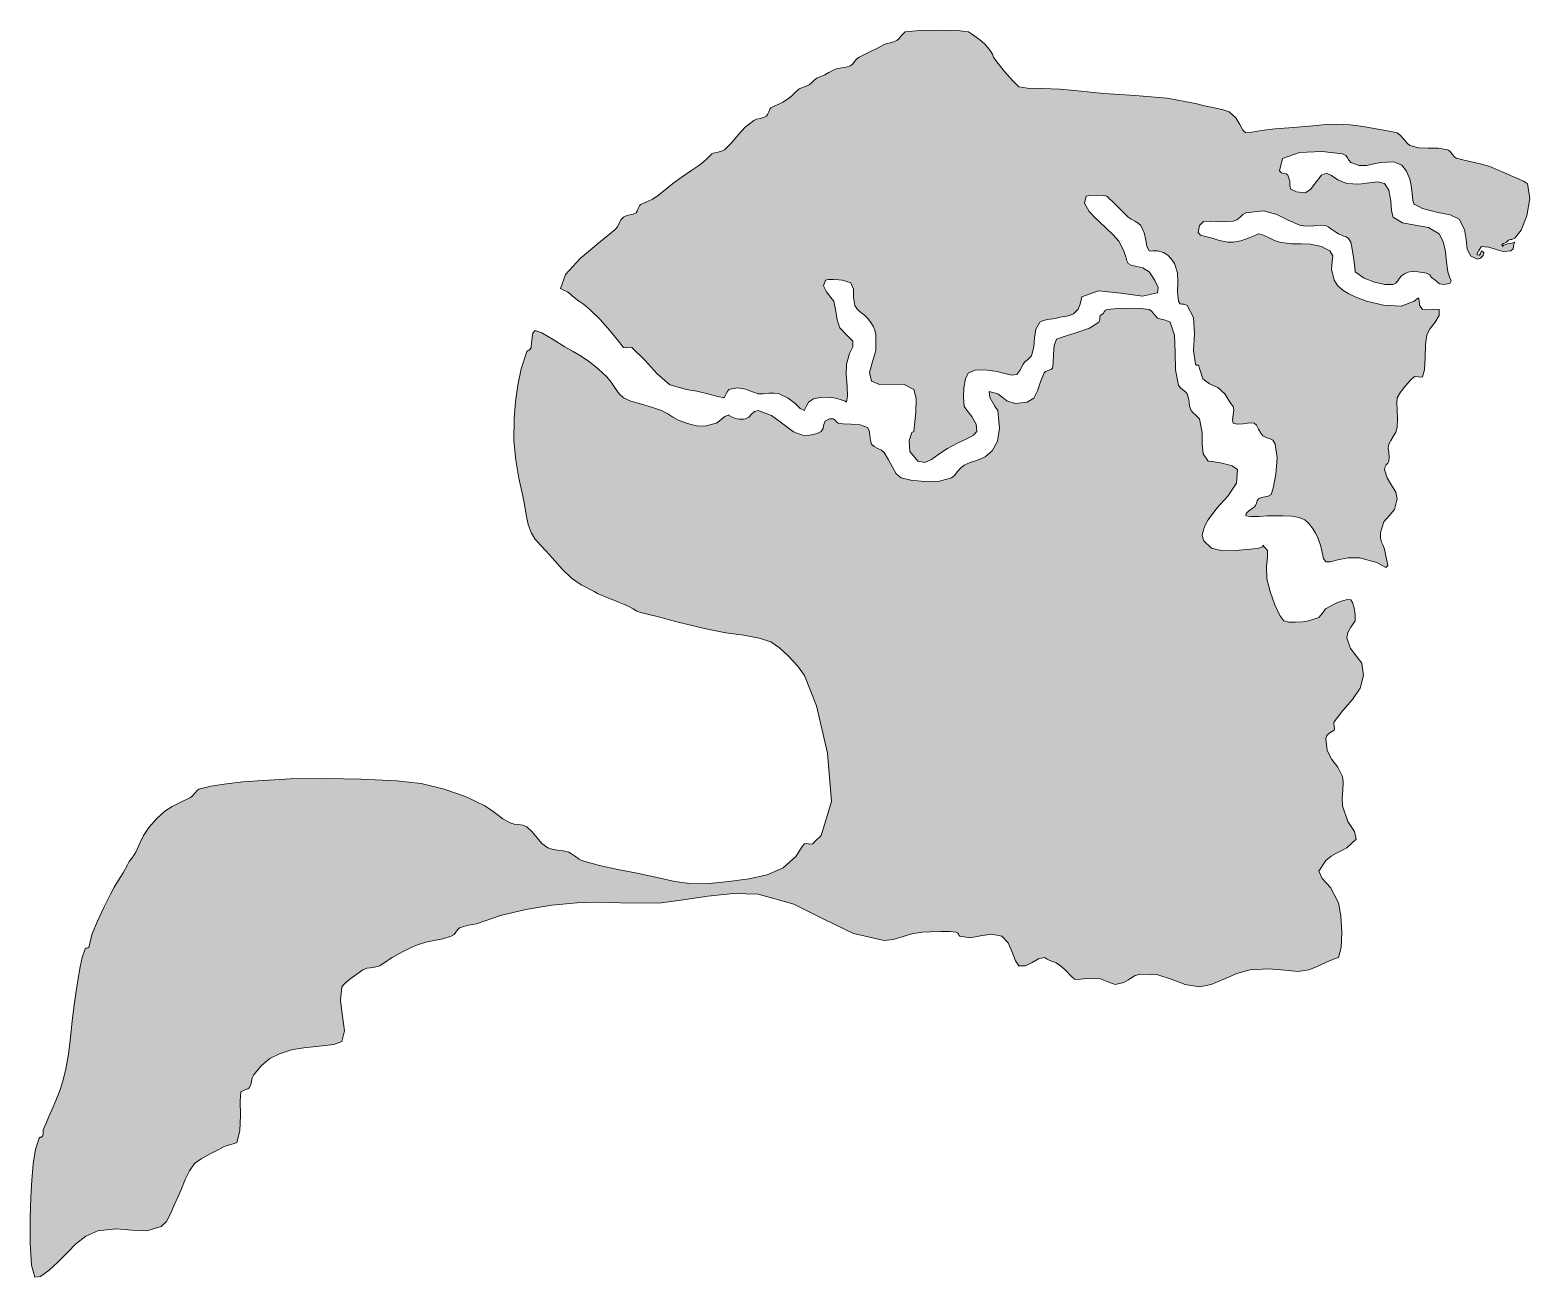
# Model space of a CAD drawing. Header units: inches. Extents: x -600 to 863, y -502 to 873.
# Drawn here: x 696.92 to 734.69, y 101.86 to 133.25 of the extents above; entities that cross this region are included whole.
import ezdxf

# ---------------------------------------------------------------- set-up
doc = ezdxf.new("R2010")
doc.units = ezdxf.units.IN
doc.header["$MEASUREMENT"] = 0
doc.layers.add('Layer 1', color=7, linetype='Continuous')

msp = doc.modelspace()

# ---------------------------------------------------------------- hatches: boundary and pattern name
at = {"layer": 'Layer 1', "true_color": 0xffffff}
for points in [[(734.101, 127.909), (734.069, 127.896), (734.02, 127.882), (733.984, 127.854), (733.994, 127.803), (734.023, 127.839), (734.127, 127.867), (734.242, 127.891), (734.312, 127.909), (734.282, 127.864), (734.277, 127.805), (734.263, 127.744), (734.206, 127.697), (734.018, 127.676), (733.837, 127.725), (733.655, 127.787), (733.465, 127.803), (733.444, 127.771), (733.401, 127.703), (733.363, 127.631), (733.359, 127.591), (733.416, 127.585), (733.447, 127.624), (733.461, 127.674), (733.465, 127.697), (733.526, 127.651), (733.51, 127.577), (733.444, 127.51), (733.359, 127.485), (733.189, 127.568), (733.112, 127.745), (733.079, 127.978), (733.042, 128.227), (732.909, 128.489), (732.684, 128.604), (732.373, 128.662), (731.982, 128.756), (731.967, 128.769), (731.889, 128.811), (731.804, 128.851), (731.771, 128.861), (731.741, 128.963), (731.72, 129.143), (731.697, 129.341), (731.665, 129.497), (731.583, 129.701), (731.465, 129.853), (731.262, 129.931), (730.924, 129.921), (730.76, 129.882), (730.582, 129.84), (730.391, 129.839), (730.183, 129.921), (730.13, 129.975), (730.096, 130.036), (730.053, 130.094), (729.971, 130.133), (729.457, 130.198), (728.887, 130.172), (728.462, 130.02), (728.383, 129.709), (728.429, 129.656), (728.492, 129.641), (728.553, 129.633), (728.595, 129.603), (728.642, 129.444), (728.642, 129.332), (728.671, 129.25), (728.807, 129.18), (729.025, 129.155), (729.16, 129.241), (729.277, 129.401), (729.441, 129.603), (729.564, 129.651), (729.693, 129.587), (729.855, 129.478), (730.077, 129.391), (730.378, 129.372), (730.642, 129.404), (730.86, 129.43), (731.029, 129.391), (731.138, 129.218), (731.184, 128.955), (731.206, 128.698), (731.241, 128.544), (731.479, 128.395), (731.801, 128.341), (732.133, 128.283), (732.406, 128.121), (732.508, 127.927), (732.559, 127.678), (732.586, 127.412), (732.618, 127.168), (732.664, 127.039), (732.704, 126.938), (732.675, 126.873), (732.512, 126.85), (732.416, 126.86), (732.374, 126.887), (732.348, 126.922), (732.301, 126.956), (732.207, 127.023), (732.165, 127.086), (732.085, 127.136), (731.877, 127.168), (731.725, 127.17), (731.617, 127.153), (731.533, 127.117), (731.453, 127.062), (731.402, 127.006), (731.36, 126.94), (731.312, 126.883), (731.241, 126.85), (731.035, 126.85), (730.777, 126.902), (730.513, 127.009), (730.289, 127.168), (730.282, 127.273), (730.246, 127.525), (730.205, 127.785), (730.183, 127.909), (730.117, 128.005), (730.058, 128.046), (729.981, 128.072), (729.865, 128.121), (729.799, 128.163), (729.701, 128.233), (729.605, 128.3), (729.548, 128.332), (729.404, 128.339), (729.246, 128.322), (729.079, 128.311), (728.912, 128.332), (728.604, 128.463), (728.312, 128.611), (727.977, 128.7), (727.536, 128.65), (727.463, 128.607), (727.391, 128.542), (727.312, 128.477), (727.218, 128.438), (726.896, 128.421), (726.646, 128.441), (726.47, 128.434), (726.371, 128.332), (726.337, 128.156), (726.393, 128.085), (726.517, 128.058), (726.688, 128.015), (726.812, 127.972), (726.946, 127.936), (727.084, 127.913), (727.218, 127.909), (727.41, 127.946), (727.622, 128.019), (727.791, 128.089), (727.854, 128.121), (727.979, 128.089), (728.12, 128.024), (728.26, 127.955), (728.383, 127.909), (728.688, 127.868), (728.932, 127.869), (729.165, 127.863), (729.441, 127.803), (729.461, 127.791), (729.536, 127.753), (729.617, 127.714), (729.653, 127.697), (729.723, 127.572), (729.705, 127.426), (729.688, 127.229), (729.76, 126.956), (729.853, 126.812), (729.978, 126.7), (730.126, 126.61), (730.289, 126.532), (730.573, 126.431), (731.002, 126.329), (731.445, 126.303), (731.771, 126.427), (731.885, 126.515), (731.902, 126.453), (731.906, 126.325), (731.982, 126.215), (732.067, 126.209), (732.206, 126.221), (732.339, 126.229), (732.406, 126.215), (732.402, 126.062), (732.306, 125.901), (732.18, 125.739), (732.089, 125.579), (732.058, 125.339), (732.049, 125.01), (732.033, 124.7), (731.982, 124.521), (731.94, 124.51), (731.878, 124.52), (731.815, 124.529), (731.771, 124.521), (731.685, 124.436), (731.558, 124.298), (731.432, 124.139), (731.348, 123.991), (731.335, 123.864), (731.346, 123.682), (731.358, 123.468), (731.348, 123.25), (731.309, 123.128), (731.247, 123.021), (731.183, 122.922), (731.136, 122.826), (731.123, 122.725), (731.133, 122.616), (731.144, 122.507), (731.136, 122.403), (731.109, 122.35), (731.072, 122.305), (731.04, 122.256), (731.029, 122.191), (731.092, 121.979), (731.203, 121.794), (731.308, 121.621), (731.348, 121.45), (731.276, 121.181), (731.146, 121.025), (731.012, 120.87), (730.924, 120.604), (730.924, 120.461), (730.954, 120.362), (730.996, 120.278), (731.029, 120.18), (731.109, 119.777), (731.057, 119.726), (730.831, 119.849), (730.395, 119.968), (730.112, 119.963), (729.855, 119.915), (729.656, 119.867), (729.548, 119.861), (729.487, 119.949), (729.456, 120.098), (729.417, 120.287), (729.336, 120.497), (729.286, 120.589), (729.211, 120.712), (729.119, 120.833), (729.018, 120.921), (728.874, 120.981), (728.697, 121.013), (728.469, 121.024), (728.171, 121.026), (728.08, 121.019), (727.872, 121.006), (727.655, 121.003), (727.536, 121.026), (727.542, 121.086), (727.612, 121.15), (727.697, 121.206), (727.748, 121.238), (727.777, 121.285), (727.8, 121.345), (727.823, 121.403), (727.854, 121.45), (727.923, 121.486), (728.012, 121.503), (728.101, 121.52), (728.171, 121.556), (728.221, 121.718), (728.288, 122.069), (728.323, 122.482), (728.277, 122.826), (728.215, 122.929), (728.145, 122.964), (728.061, 122.983), (727.959, 123.038), (727.909, 123.105), (727.854, 123.207), (727.8, 123.303), (727.748, 123.355), (727.63, 123.361), (727.472, 123.342), (727.319, 123.328), (727.218, 123.355), (727.198, 123.441), (727.218, 123.567), (727.237, 123.693), (727.218, 123.779), (727.155, 123.854), (727.105, 123.93), (727.06, 124.011), (727.006, 124.097), (726.826, 124.254), (726.623, 124.348), (726.452, 124.475), (726.371, 124.732), (726.355, 124.795), (726.324, 124.812), (726.291, 124.814), (726.266, 124.838), (726.221, 125.186), (726.24, 125.607), (726.22, 126.015), (726.054, 126.32), (725.983, 126.352), (725.927, 126.349), (725.88, 126.357), (725.842, 126.427), (725.811, 126.662), (725.821, 126.902), (725.816, 127.143), (725.736, 127.379), (725.659, 127.493), (725.57, 127.581), (725.459, 127.648), (725.312, 127.697), (725.266, 127.698), (725.202, 127.69), (725.141, 127.687), (725.101, 127.697), (725.042, 127.806), (725.015, 127.961), (724.977, 128.143), (724.889, 128.332), (724.823, 128.394), (724.736, 128.443), (724.646, 128.489), (724.571, 128.544), (724.475, 128.642), (724.373, 128.745), (724.265, 128.854), (724.147, 128.968), (724.131, 128.98), (724.083, 129.021), (724.041, 129.062), (724.042, 129.073), (723.94, 129.086), (723.77, 129.094), (723.603, 129.091), (723.513, 129.073), (723.474, 128.89), (723.59, 128.684), (723.746, 128.515), (723.83, 128.438), (724.031, 128.244), (724.196, 128.096), (724.337, 127.934), (724.465, 127.697), (724.483, 127.638), (724.51, 127.541), (724.54, 127.442), (724.571, 127.379), (724.664, 127.324), (724.791, 127.3), (724.939, 127.263), (725.101, 127.168), (725.146, 127.103), (725.244, 126.945), (725.324, 126.768), (725.312, 126.639), (724.935, 126.55), (724.386, 126.632), (723.822, 126.69), (723.406, 126.532), (723.386, 126.464), (723.364, 126.352), (723.311, 126.223), (723.194, 126.108), (723.096, 126.068), (722.975, 126.041), (722.857, 126.021), (722.771, 126.003), (722.673, 125.983), (722.548, 125.965), (722.429, 125.939), (722.348, 125.897), (722.249, 125.721), (722.214, 125.507), (722.193, 125.277), (722.136, 125.05), (722.1, 125.006), (722.039, 124.953), (721.974, 124.896), (721.924, 124.838), (721.842, 124.68), (721.768, 124.584), (721.64, 124.562), (721.395, 124.627), (721.273, 124.653), (721.021, 124.691), (720.744, 124.696), (720.548, 124.627), (720.475, 124.478), (720.433, 124.249), (720.422, 123.998), (720.441, 123.779), (720.508, 123.685), (720.636, 123.522), (720.746, 123.33), (720.76, 123.145), (720.676, 123.057), (720.506, 122.962), (720.277, 122.854), (720.019, 122.721), (719.801, 122.574), (719.622, 122.438), (719.456, 122.365), (719.277, 122.403), (719.075, 122.643), (719.06, 122.916), (719.126, 123.118), (719.171, 123.145), (719.191, 123.316), (719.225, 123.635), (719.231, 123.973), (719.171, 124.203), (718.928, 124.329), (718.612, 124.335), (718.312, 124.327), (718.112, 124.415), (718.059, 124.634), (718.129, 124.877), (718.217, 125.181), (718.219, 125.579), (718.191, 125.697), (718.151, 125.795), (718.092, 125.891), (718.007, 126.003), (717.934, 126.072), (717.844, 126.141), (717.755, 126.22), (717.688, 126.32), (717.657, 126.519), (717.652, 126.726), (717.586, 126.89), (717.371, 126.956), (717.283, 126.962), (717.15, 126.972), (717.022, 126.974), (716.947, 126.956), (716.901, 126.812), (716.976, 126.66), (717.089, 126.523), (717.159, 126.427), (717.214, 126.178), (717.245, 125.956), (717.312, 125.758), (717.477, 125.579), (717.637, 125.417), (717.638, 125.279), (717.558, 125.106), (717.477, 124.838), (717.47, 124.578), (717.493, 124.289), (717.509, 124.036), (717.477, 123.885), (717.445, 123.912), (717.349, 123.946), (717.236, 123.976), (717.159, 123.991), (716.992, 124.007), (716.813, 124.005), (716.649, 123.969), (716.524, 123.885), (716.504, 123.85), (716.464, 123.777), (716.428, 123.706), (716.418, 123.674), (716.312, 123.727), (716.183, 123.847), (716.012, 123.985), (715.783, 124.097), (715.657, 124.114), (715.521, 124.107), (715.383, 124.096), (715.254, 124.097), (715.112, 124.142), (714.935, 124.21), (714.731, 124.249), (714.513, 124.203), (714.49, 124.168), (714.452, 124.095), (714.418, 124.023), (714.406, 123.991), (714.233, 124.024), (713.988, 124.094), (713.713, 124.165), (713.453, 124.203), (713.033, 124.324), (712.709, 124.595), (712.412, 124.934), (712.077, 125.262), (712.032, 125.27), (711.969, 125.26), (711.905, 125.251), (711.865, 125.262), (711.703, 125.465), (711.511, 125.7), (711.285, 125.954), (711.019, 126.215), (710.854, 126.352), (710.734, 126.436), (710.624, 126.516), (710.489, 126.639), (710.451, 126.659), (710.379, 126.695), (710.309, 126.729), (710.277, 126.744), (710.402, 127.098), (710.776, 127.502), (711.245, 127.897), (711.653, 128.227), (711.71, 128.297), (711.758, 128.389), (711.807, 128.479), (711.865, 128.544), (711.945, 128.58), (712.028, 128.597), (712.109, 128.613), (712.183, 128.65), (712.209, 128.692), (712.237, 128.761), (712.265, 128.827), (712.289, 128.861), (712.392, 128.903), (712.488, 128.941), (712.592, 128.992), (712.713, 129.073), (712.916, 129.232), (713.109, 129.386), (713.315, 129.542), (713.56, 129.709), (713.662, 129.775), (713.764, 129.844), (713.869, 129.925), (713.983, 130.026), (714.005, 130.048), (714.039, 130.083), (714.071, 130.116), (714.089, 130.133), (714.158, 130.162), (714.245, 130.181), (714.333, 130.202), (714.406, 130.238), (714.592, 130.419), (714.751, 130.614), (714.924, 130.808), (715.147, 130.979), (715.217, 131.006), (715.303, 131.026), (715.391, 131.049), (715.465, 131.085), (715.492, 131.127), (715.52, 131.195), (715.546, 131.261), (715.571, 131.297), (715.676, 131.342), (715.774, 131.385), (715.878, 131.437), (715.995, 131.509), (716.091, 131.59), (716.184, 131.684), (716.288, 131.769), (716.418, 131.826), (716.539, 131.874), (716.61, 131.932), (716.665, 131.99), (716.736, 132.038), (716.837, 132.083), (716.932, 132.128), (717.034, 132.181), (717.159, 132.25), (717.252, 132.282), (717.359, 132.297), (717.473, 132.315), (717.583, 132.355), (717.635, 132.399), (717.679, 132.457), (717.728, 132.518), (717.795, 132.567), (717.951, 132.646), (718.114, 132.727), (718.276, 132.807), (718.43, 132.885), (718.501, 132.913), (718.581, 132.933), (718.664, 132.956), (718.748, 132.991), (718.794, 133.033), (718.859, 133.104), (718.921, 133.171), (718.959, 133.203), (719.318, 133.242), (719.808, 133.253), (720.27, 133.238), (720.548, 133.203), (720.625, 133.16), (720.744, 133.076), (720.871, 132.977), (720.971, 132.885), (721.027, 132.823), (721.097, 132.738), (721.155, 132.648), (721.183, 132.567), (721.268, 132.453), (721.46, 132.21), (721.673, 131.961), (721.818, 131.826), (722.038, 131.792), (722.41, 131.777), (722.857, 131.761), (723.301, 131.721), (723.957, 131.658), (724.747, 131.607), (725.555, 131.533), (726.266, 131.402), (726.496, 131.348), (726.746, 131.295), (726.968, 131.243), (727.112, 131.191), (727.281, 131.042), (727.388, 130.874), (727.463, 130.732), (727.536, 130.662), (727.639, 130.67), (727.826, 130.704), (728.053, 130.743), (728.277, 130.768), (728.621, 130.788), (728.927, 130.812), (729.226, 130.842), (729.548, 130.873), (729.841, 130.884), (730.161, 130.865), (730.492, 130.825), (730.818, 130.768), (730.958, 130.742), (731.1, 130.717), (731.232, 130.69), (731.348, 130.662), (731.425, 130.605), (731.511, 130.506), (731.595, 130.404), (731.665, 130.344), (731.888, 130.288), (732.128, 130.279), (732.375, 130.276), (732.618, 130.238), (732.67, 130.2), (732.73, 130.131), (732.788, 130.062), (732.83, 130.026), (733.033, 129.975), (733.252, 129.93), (733.471, 129.879), (733.677, 129.814), (733.874, 129.733), (734.033, 129.662), (734.199, 129.588), (734.418, 129.497), (734.455, 129.479), (734.527, 129.445), (734.597, 129.41), (734.63, 129.391), (734.69, 129.009), (734.614, 128.579), (734.467, 128.211), (734.312, 128.015), (734.232, 127.982), (734.188, 127.978), (734.151, 127.965)], [(723.936, 126.108), (723.952, 126.127), (723.965, 126.16), (723.99, 126.194), (724.042, 126.215), (724.302, 126.24), (724.602, 126.253), (724.887, 126.246), (725.101, 126.215), (725.156, 126.178), (725.213, 126.114), (725.266, 126.048), (725.312, 126.003), (725.372, 125.982), (725.475, 125.954), (725.575, 125.924), (725.63, 125.897), (725.742, 125.573), (725.759, 125.145), (725.764, 124.695), (725.842, 124.309), (725.883, 124.256), (725.949, 124.198), (726.015, 124.143), (726.054, 124.097), (726.088, 123.988), (726.104, 123.886), (726.12, 123.783), (726.159, 123.674), (726.205, 123.616), (726.273, 123.555), (726.338, 123.501), (726.371, 123.462), (726.434, 123.122), (726.435, 122.829), (726.457, 122.588), (726.583, 122.403), (726.696, 122.388), (726.94, 122.349), (727.191, 122.284), (727.324, 122.191), (727.297, 121.848), (727.081, 121.522), (726.802, 121.215), (726.583, 120.921), (726.522, 120.807), (726.465, 120.672), (726.439, 120.529), (726.477, 120.392), (726.672, 120.212), (726.946, 120.146), (727.276, 120.15), (727.642, 120.18), (727.729, 120.189), (727.858, 120.211), (727.959, 120.244), (727.959, 120.285), (728.08, 120.151), (728.084, 119.984), (728.053, 119.756), (728.065, 119.438), (728.146, 119.122), (728.267, 118.785), (728.394, 118.512), (728.488, 118.38), (728.617, 118.349), (728.789, 118.344), (728.97, 118.356), (729.124, 118.38), (729.371, 118.466), (729.463, 118.569), (729.544, 118.684), (729.76, 118.803), (729.847, 118.838), (729.971, 118.885), (730.096, 118.917), (730.183, 118.909), (730.219, 118.844), (730.261, 118.71), (730.29, 118.543), (730.289, 118.38), (730.254, 118.332), (730.177, 118.223), (730.103, 118.085), (730.077, 117.956), (730.168, 117.685), (730.317, 117.503), (730.453, 117.311), (730.5, 117.003), (730.41, 116.682), (730.217, 116.397), (729.979, 116.125), (729.76, 115.838), (729.754, 115.793), (729.763, 115.729), (729.77, 115.666), (729.76, 115.627), (729.694, 115.585), (729.628, 115.546), (729.574, 115.495), (729.548, 115.415), (729.58, 115.112), (729.703, 114.893), (729.854, 114.696), (729.971, 114.462), (729.982, 114.32), (729.974, 114.125), (729.963, 113.912), (729.971, 113.721), (730.107, 113.326), (730.271, 113.075), (730.312, 112.882), (730.077, 112.662), (729.955, 112.598), (729.82, 112.532), (729.682, 112.453), (729.548, 112.344), (729.374, 112.076), (729.46, 111.892), (729.669, 111.668), (729.865, 111.285), (729.925, 110.95), (729.949, 110.539), (729.932, 110.156), (729.865, 109.909), (729.781, 109.883), (729.563, 109.787), (729.312, 109.673), (729.124, 109.592), (728.853, 109.552), (728.515, 109.582), (728.111, 109.616), (727.642, 109.592), (727.307, 109.499), (726.977, 109.358), (726.662, 109.229), (726.371, 109.168), (726.01, 109.222), (725.677, 109.35), (725.32, 109.467), (724.889, 109.485), (724.752, 109.453), (724.662, 109.403), (724.58, 109.342), (724.465, 109.273), (724.244, 109.225), (724.086, 109.287), (723.879, 109.37), (723.513, 109.38), (723.308, 109.352), (723.219, 109.357), (723.145, 109.427), (722.982, 109.592), (722.915, 109.654), (722.842, 109.716), (722.759, 109.768), (722.665, 109.803), (722.596, 109.828), (722.531, 109.863), (722.481, 109.895), (722.453, 109.909), (722.312, 109.874), (722.155, 109.776), (721.99, 109.692), (721.818, 109.697), (721.735, 109.818), (721.653, 110.041), (721.547, 110.277), (721.395, 110.438), (721.128, 110.492), (720.857, 110.448), (720.591, 110.399), (720.336, 110.438), (720.314, 110.46), (720.303, 110.49), (720.28, 110.521), (720.23, 110.544), (720.091, 110.556), (719.853, 110.559), (719.592, 110.555), (719.383, 110.544), (719.127, 110.497), (718.884, 110.423), (718.651, 110.356), (718.43, 110.332), (717.653, 110.508), (716.925, 110.863), (716.154, 111.244), (715.254, 111.497), (714.633, 111.518), (713.985, 111.452), (713.363, 111.356), (712.818, 111.285), (712.315, 111.27), (711.786, 111.283), (711.244, 111.299), (710.701, 111.285), (710.061, 111.222), (709.406, 111.114), (708.764, 110.96), (708.159, 110.756), (708.074, 110.734), (707.96, 110.715), (707.84, 110.689), (707.736, 110.65), (707.684, 110.604), (707.645, 110.544), (707.6, 110.485), (707.524, 110.438), (707.313, 110.376), (707.099, 110.333), (706.885, 110.29), (706.678, 110.227), (706.517, 110.155), (706.354, 110.07), (706.193, 109.985), (706.042, 109.909), (705.972, 109.865), (705.879, 109.799), (705.789, 109.734), (705.725, 109.697), (705.596, 109.663), (705.494, 109.649), (705.4, 109.634), (705.301, 109.592), (705.146, 109.488), (704.977, 109.358), (704.838, 109.239), (704.771, 109.168), (704.735, 108.824), (704.79, 108.429), (704.836, 108.06), (704.771, 107.791), (704.574, 107.717), (704.212, 107.669), (703.812, 107.629), (703.501, 107.58), (703.205, 107.484), (702.96, 107.359), (702.747, 107.186), (702.548, 106.944), (702.517, 106.874), (702.499, 106.789), (702.479, 106.702), (702.442, 106.627), (702.401, 106.602), (702.331, 106.572), (702.264, 106.543), (702.23, 106.521), (702.213, 106.29), (702.219, 105.925), (702.204, 105.54), (702.124, 105.25), (702.071, 105.224), (701.972, 105.194), (701.869, 105.166), (701.807, 105.145), (701.671, 105.074), (701.454, 104.965), (701.229, 104.84), (701.065, 104.721), (700.934, 104.537), (700.828, 104.313), (700.734, 104.081), (700.642, 103.874), (700.548, 103.667), (700.458, 103.452), (700.354, 103.263), (700.219, 103.133), (699.858, 103.024), (699.488, 103.042), (699.087, 103.078), (698.63, 103.026), (698.322, 102.887), (698.067, 102.687), (697.881, 102.498), (697.783, 102.392), (697.622, 102.236), (697.402, 102.031), (697.188, 101.875), (697.042, 101.862), (696.961, 102.161), (696.924, 102.721), (696.92, 103.354), (696.937, 103.874), (696.962, 104.3), (697, 104.713), (697.06, 105.077), (697.148, 105.356), (697.174, 105.378), (697.208, 105.385), (697.238, 105.404), (697.254, 105.462), (697.253, 105.486), (697.25, 105.516), (697.249, 105.545), (697.254, 105.568), (697.327, 105.738), (697.398, 105.906), (697.478, 106.09), (697.571, 106.309), (697.659, 106.532), (697.744, 106.795), (697.822, 107.105), (697.889, 107.474), (697.942, 107.893), (697.985, 108.299), (698.033, 108.717), (698.101, 109.168), (698.142, 109.432), (698.18, 109.674), (698.23, 109.902), (698.312, 110.121), (698.338, 110.143), (698.372, 110.149), (698.402, 110.168), (698.418, 110.227), (698.481, 110.488), (698.619, 110.823), (698.789, 111.177), (698.948, 111.497), (699.043, 111.674), (699.15, 111.853), (699.262, 112.038), (699.371, 112.238), (699.421, 112.32), (699.482, 112.406), (699.541, 112.487), (699.583, 112.556), (699.688, 112.782), (699.782, 112.979), (699.91, 113.175), (700.112, 113.403), (700.316, 113.586), (700.496, 113.704), (700.697, 113.804), (700.96, 113.933), (701.009, 113.975), (701.07, 114.044), (701.129, 114.11), (701.172, 114.145), (701.475, 114.216), (701.865, 114.276), (702.279, 114.324), (702.653, 114.356), (703.481, 114.399), (704.362, 114.413), (705.263, 114.398), (706.147, 114.356), (706.767, 114.281), (707.349, 114.144), (707.886, 113.954), (708.371, 113.721), (708.521, 113.625), (708.671, 113.514), (708.83, 113.399), (709.007, 113.297), (709.112, 113.265), (709.222, 113.251), (709.329, 113.234), (709.43, 113.191), (709.568, 113.067), (709.688, 112.918), (709.812, 112.773), (709.959, 112.662), (710.067, 112.628), (710.202, 112.609), (710.348, 112.59), (710.489, 112.556), (710.559, 112.516), (710.652, 112.447), (710.744, 112.381), (710.807, 112.344), (711.257, 112.222), (711.725, 112.121), (712.211, 112.025), (712.713, 111.921), (713.156, 111.821), (713.525, 111.764), (713.938, 111.758), (714.513, 111.814), (715.02, 111.887), (715.484, 111.99), (715.888, 112.165), (716.207, 112.45), (716.256, 112.524), (716.308, 112.61), (716.361, 112.696), (716.418, 112.768), (716.461, 112.776), (716.525, 112.767), (716.589, 112.757), (716.63, 112.768), (716.683, 112.826), (716.736, 112.877), (716.789, 112.926), (716.842, 112.979), (717.098, 113.83), (717.005, 115.049), (716.725, 116.239), (716.418, 117.003), (716.242, 117.245), (716.023, 117.489), (715.791, 117.702), (715.571, 117.85), (715.283, 117.944), (714.892, 118.015), (714.443, 118.082), (713.983, 118.168), (713.582, 118.263), (713.171, 118.366), (712.743, 118.477), (712.289, 118.592), (712.204, 118.626), (712.108, 118.681), (711.997, 118.743), (711.865, 118.803), (711.736, 118.854), (711.617, 118.902), (711.489, 118.954), (711.336, 119.015), (711.262, 119.046), (711.211, 119.072), (711.17, 119.097), (711.124, 119.121), (710.802, 119.289), (710.557, 119.457), (710.33, 119.668), (710.065, 119.968), (709.915, 120.134), (709.765, 120.291), (709.632, 120.446), (709.536, 120.604), (709.467, 120.809), (709.417, 121.049), (709.373, 121.305), (709.324, 121.556), (709.232, 121.974), (709.154, 122.426), (709.107, 122.92), (709.112, 123.462), (709.146, 123.899), (709.201, 124.314), (709.291, 124.727), (709.43, 125.156), (709.448, 125.173), (709.479, 125.188), (709.512, 125.215), (709.536, 125.262), (709.552, 125.381), (709.561, 125.51), (709.584, 125.619), (709.642, 125.686), (709.811, 125.631), (710.095, 125.465), (710.391, 125.276), (710.595, 125.156), (710.799, 125.046), (711.011, 124.9), (711.228, 124.724), (711.441, 124.521), (711.551, 124.386), (711.655, 124.233), (711.758, 124.093), (711.865, 123.991), (712.046, 123.912), (712.295, 123.839), (712.567, 123.762), (712.818, 123.674), (712.977, 123.591), (713.104, 123.509), (713.246, 123.43), (713.453, 123.355), (713.596, 123.314), (713.754, 123.284), (713.947, 123.29), (714.194, 123.355), (714.269, 123.401), (714.34, 123.466), (714.418, 123.527), (714.513, 123.567), (714.521, 123.547), (714.586, 123.512), (714.668, 123.479), (714.725, 123.462), (714.775, 123.459), (714.83, 123.455), (714.886, 123.455), (714.936, 123.462), (715.018, 123.509), (715.09, 123.585), (715.166, 123.652), (715.254, 123.674), (715.595, 123.548), (715.879, 123.34), (716.141, 123.14), (716.418, 123.038), (716.51, 123.045), (716.637, 123.07), (716.762, 123.105), (716.842, 123.145), (716.896, 123.232), (716.911, 123.326), (716.945, 123.409), (717.054, 123.462), (717.147, 123.464), (717.194, 123.435), (717.224, 123.393), (717.266, 123.355), (717.395, 123.338), (717.6, 123.333), (717.824, 123.313), (718.007, 123.25), (718.051, 123.173), (718.068, 123.052), (718.082, 122.923), (718.112, 122.826), (718.179, 122.767), (718.27, 122.719), (718.36, 122.672), (718.43, 122.615), (718.541, 122.434), (718.636, 122.245), (718.733, 122.082), (718.854, 121.979), (719.1, 121.917), (719.452, 121.884), (719.823, 121.899), (720.124, 121.979), (720.196, 122.039), (720.269, 122.129), (720.348, 122.223), (720.441, 122.297), (720.594, 122.366), (720.726, 122.408), (720.848, 122.448), (720.971, 122.509), (721.146, 122.663), (721.278, 122.899), (721.336, 123.231), (721.289, 123.674), (721.215, 123.787), (721.093, 124), (721.069, 124.155), (721.289, 124.097), (721.388, 124.016), (721.521, 123.914), (721.723, 123.852), (722.03, 123.885), (722.194, 123.989), (722.293, 124.17), (722.366, 124.393), (722.453, 124.627), (722.494, 124.658), (722.561, 124.683), (722.627, 124.705), (722.665, 124.732), (722.686, 124.874), (722.688, 125.089), (722.705, 125.311), (722.771, 125.474), (722.934, 125.533), (723.256, 125.627), (723.601, 125.751), (723.83, 125.897), (723.861, 125.969), (723.857, 126.024), (723.867, 126.07)]]:
    msp.add_hatch(color=7, dxfattribs=at).paths.add_polyline_path(points)

# ---------------------------------------------------------------- linework, layer by layer
at = {"layer": 'Layer 1', "lineweight": 0}
for points in [[(734.101, 127.909), (734.069, 127.896), (734.02, 127.882), (733.984, 127.854), (733.994, 127.803), (734.023, 127.839), (734.127, 127.867), (734.242, 127.891), (734.312, 127.909), (734.282, 127.864), (734.277, 127.805), (734.263, 127.744), (734.206, 127.697), (734.018, 127.676), (733.837, 127.725), (733.655, 127.787), (733.465, 127.803), (733.444, 127.771), (733.401, 127.703), (733.363, 127.631), (733.359, 127.591), (733.416, 127.585), (733.447, 127.624), (733.461, 127.674), (733.465, 127.697), (733.526, 127.651), (733.51, 127.577), (733.444, 127.51), (733.359, 127.485), (733.189, 127.568), (733.112, 127.745), (733.079, 127.978), (733.042, 128.227), (732.909, 128.489), (732.684, 128.604), (732.373, 128.662), (731.982, 128.756), (731.967, 128.769), (731.889, 128.811), (731.804, 128.851), (731.771, 128.861), (731.741, 128.963), (731.72, 129.143), (731.697, 129.341), (731.665, 129.497), (731.583, 129.701), (731.465, 129.853), (731.262, 129.931), (730.924, 129.921), (730.76, 129.882), (730.582, 129.84), (730.391, 129.839), (730.183, 129.921), (730.13, 129.975), (730.096, 130.036), (730.053, 130.094), (729.971, 130.133), (729.457, 130.198), (728.887, 130.172), (728.462, 130.02), (728.383, 129.709), (728.429, 129.656), (728.492, 129.641), (728.553, 129.633), (728.595, 129.603), (728.642, 129.444), (728.642, 129.332), (728.671, 129.25), (728.807, 129.18), (729.025, 129.155), (729.16, 129.241), (729.277, 129.401), (729.441, 129.603), (729.564, 129.651), (729.693, 129.587), (729.855, 129.478), (730.077, 129.391), (730.378, 129.372), (730.642, 129.404), (730.86, 129.43), (731.029, 129.391), (731.138, 129.218), (731.184, 128.955), (731.206, 128.698), (731.241, 128.544), (731.479, 128.395), (731.801, 128.341), (732.133, 128.283), (732.406, 128.121), (732.508, 127.927), (732.559, 127.678), (732.586, 127.412), (732.618, 127.168), (732.664, 127.039), (732.704, 126.938), (732.675, 126.873), (732.512, 126.85), (732.416, 126.86), (732.374, 126.887), (732.348, 126.922), (732.301, 126.956), (732.207, 127.023), (732.165, 127.086), (732.085, 127.136), (731.877, 127.168), (731.725, 127.17), (731.617, 127.153), (731.533, 127.117), (731.453, 127.062), (731.402, 127.006), (731.36, 126.94), (731.312, 126.883), (731.241, 126.85), (731.035, 126.85), (730.777, 126.902), (730.513, 127.009), (730.289, 127.168), (730.282, 127.273), (730.246, 127.525), (730.205, 127.785), (730.183, 127.909), (730.117, 128.005), (730.058, 128.046), (729.981, 128.072), (729.865, 128.121), (729.799, 128.163), (729.701, 128.233), (729.605, 128.3), (729.548, 128.332), (729.404, 128.339), (729.246, 128.322), (729.079, 128.311), (728.912, 128.332), (728.604, 128.463), (728.312, 128.611), (727.977, 128.7), (727.536, 128.65), (727.463, 128.607), (727.391, 128.542), (727.312, 128.477), (727.218, 128.438), (726.896, 128.421), (726.646, 128.441), (726.47, 128.434), (726.371, 128.332), (726.337, 128.156), (726.393, 128.085), (726.517, 128.058), (726.688, 128.015), (726.812, 127.972), (726.946, 127.936), (727.084, 127.913), (727.218, 127.909), (727.41, 127.946), (727.622, 128.019), (727.791, 128.089), (727.854, 128.121), (727.979, 128.089), (728.12, 128.024), (728.26, 127.955), (728.383, 127.909), (728.688, 127.868), (728.932, 127.869), (729.165, 127.863), (729.441, 127.803), (729.461, 127.791), (729.536, 127.753), (729.617, 127.714), (729.653, 127.697), (729.723, 127.572), (729.705, 127.426), (729.688, 127.229), (729.76, 126.956), (729.853, 126.812), (729.978, 126.7), (730.126, 126.61), (730.289, 126.532), (730.573, 126.431), (731.002, 126.329), (731.445, 126.303), (731.771, 126.427), (731.885, 126.515), (731.902, 126.453), (731.906, 126.325), (731.982, 126.215), (732.067, 126.209), (732.206, 126.221), (732.339, 126.229), (732.406, 126.215), (732.402, 126.062), (732.306, 125.901), (732.18, 125.739), (732.089, 125.579), (732.058, 125.339), (732.049, 125.01), (732.033, 124.7), (731.982, 124.521), (731.94, 124.51), (731.878, 124.52), (731.815, 124.529), (731.771, 124.521), (731.685, 124.436), (731.558, 124.298), (731.432, 124.139), (731.348, 123.991), (731.335, 123.864), (731.346, 123.682), (731.358, 123.468), (731.348, 123.25), (731.309, 123.128), (731.247, 123.021), (731.183, 122.922), (731.136, 122.826), (731.123, 122.725), (731.133, 122.616), (731.144, 122.507), (731.136, 122.403), (731.109, 122.35), (731.072, 122.305), (731.04, 122.256), (731.029, 122.191), (731.092, 121.979), (731.203, 121.794), (731.308, 121.621), (731.348, 121.45), (731.276, 121.181), (731.146, 121.025), (731.012, 120.87), (730.924, 120.604), (730.924, 120.461), (730.954, 120.362), (730.996, 120.278), (731.029, 120.18), (731.109, 119.777), (731.057, 119.726), (730.831, 119.849), (730.395, 119.968), (730.112, 119.963), (729.855, 119.915), (729.656, 119.867), (729.548, 119.861), (729.487, 119.949), (729.456, 120.098), (729.417, 120.287), (729.336, 120.497), (729.286, 120.589), (729.211, 120.712), (729.119, 120.833), (729.018, 120.921), (728.874, 120.981), (728.697, 121.013), (728.469, 121.024), (728.171, 121.026), (728.08, 121.019), (727.872, 121.006), (727.655, 121.003), (727.536, 121.026), (727.542, 121.086), (727.612, 121.15), (727.697, 121.206), (727.748, 121.238), (727.777, 121.285), (727.8, 121.345), (727.823, 121.403), (727.854, 121.45), (727.923, 121.486), (728.012, 121.503), (728.101, 121.52), (728.171, 121.556), (728.221, 121.718), (728.288, 122.069), (728.323, 122.482), (728.277, 122.826), (728.215, 122.929), (728.145, 122.964), (728.061, 122.983), (727.959, 123.038), (727.909, 123.105), (727.854, 123.207), (727.8, 123.303), (727.748, 123.355), (727.63, 123.361), (727.472, 123.342), (727.319, 123.328), (727.218, 123.355), (727.198, 123.441), (727.218, 123.567), (727.237, 123.693), (727.218, 123.779), (727.155, 123.854), (727.105, 123.93), (727.06, 124.011), (727.006, 124.097), (726.826, 124.254), (726.623, 124.348), (726.452, 124.475), (726.371, 124.732), (726.355, 124.795), (726.324, 124.812), (726.291, 124.814), (726.266, 124.838), (726.221, 125.186), (726.24, 125.607), (726.22, 126.015), (726.054, 126.32), (725.983, 126.352), (725.927, 126.349), (725.88, 126.357), (725.842, 126.427), (725.811, 126.662), (725.821, 126.902), (725.816, 127.143), (725.736, 127.379), (725.659, 127.493), (725.57, 127.581), (725.459, 127.648), (725.312, 127.697), (725.266, 127.698), (725.202, 127.69), (725.141, 127.687), (725.101, 127.697), (725.042, 127.806), (725.015, 127.961), (724.977, 128.143), (724.889, 128.332), (724.823, 128.394), (724.736, 128.443), (724.646, 128.489), (724.571, 128.544), (724.475, 128.642), (724.373, 128.745), (724.265, 128.854), (724.147, 128.968), (724.131, 128.98), (724.083, 129.021), (724.041, 129.062), (724.042, 129.073), (723.94, 129.086), (723.77, 129.094), (723.603, 129.091), (723.513, 129.073), (723.474, 128.89), (723.59, 128.684), (723.746, 128.515), (723.83, 128.438), (724.031, 128.244), (724.196, 128.096), (724.337, 127.934), (724.465, 127.697), (724.483, 127.638), (724.51, 127.541), (724.54, 127.442), (724.571, 127.379), (724.664, 127.324), (724.791, 127.3), (724.939, 127.263), (725.101, 127.168), (725.146, 127.103), (725.244, 126.945), (725.324, 126.768), (725.312, 126.639), (724.935, 126.55), (724.386, 126.632), (723.822, 126.69), (723.406, 126.532), (723.386, 126.464), (723.364, 126.352), (723.311, 126.223), (723.194, 126.108), (723.096, 126.068), (722.975, 126.041), (722.857, 126.021), (722.771, 126.003), (722.673, 125.983), (722.548, 125.965), (722.429, 125.939), (722.348, 125.897), (722.249, 125.721), (722.214, 125.507), (722.193, 125.277), (722.136, 125.05), (722.1, 125.006), (722.039, 124.953), (721.974, 124.896), (721.924, 124.838), (721.842, 124.68), (721.768, 124.584), (721.64, 124.562), (721.395, 124.627), (721.273, 124.653), (721.021, 124.691), (720.744, 124.696), (720.548, 124.627), (720.475, 124.478), (720.433, 124.249), (720.422, 123.998), (720.441, 123.779), (720.508, 123.685), (720.636, 123.522), (720.746, 123.33), (720.76, 123.145), (720.676, 123.057), (720.506, 122.962), (720.277, 122.854), (720.019, 122.721), (719.801, 122.574), (719.622, 122.438), (719.456, 122.365), (719.277, 122.403), (719.075, 122.643), (719.06, 122.916), (719.126, 123.118), (719.171, 123.145), (719.191, 123.316), (719.225, 123.635), (719.231, 123.973), (719.171, 124.203), (718.928, 124.329), (718.612, 124.335), (718.312, 124.327), (718.112, 124.415), (718.059, 124.634), (718.129, 124.877), (718.217, 125.181), (718.219, 125.579), (718.191, 125.697), (718.151, 125.795), (718.092, 125.891), (718.007, 126.003), (717.934, 126.072), (717.844, 126.141), (717.755, 126.22), (717.688, 126.32), (717.657, 126.519), (717.652, 126.726), (717.586, 126.89), (717.371, 126.956), (717.283, 126.962), (717.15, 126.972), (717.022, 126.974), (716.947, 126.956), (716.901, 126.812), (716.976, 126.66), (717.089, 126.523), (717.159, 126.427), (717.214, 126.178), (717.245, 125.956), (717.312, 125.758), (717.477, 125.579), (717.637, 125.417), (717.638, 125.279), (717.558, 125.106), (717.477, 124.838), (717.47, 124.578), (717.493, 124.289), (717.509, 124.036), (717.477, 123.885), (717.445, 123.912), (717.349, 123.946), (717.236, 123.976), (717.159, 123.991), (716.992, 124.007), (716.813, 124.005), (716.649, 123.969), (716.524, 123.885), (716.504, 123.85), (716.464, 123.777), (716.428, 123.706), (716.418, 123.674), (716.312, 123.727), (716.183, 123.847), (716.012, 123.985), (715.783, 124.097), (715.657, 124.114), (715.521, 124.107), (715.383, 124.096), (715.254, 124.097), (715.112, 124.142), (714.935, 124.21), (714.731, 124.249), (714.513, 124.203), (714.49, 124.168), (714.452, 124.095), (714.418, 124.023), (714.406, 123.991), (714.233, 124.024), (713.988, 124.094), (713.713, 124.165), (713.453, 124.203), (713.033, 124.324), (712.709, 124.595), (712.412, 124.934), (712.077, 125.262), (712.032, 125.27), (711.969, 125.26), (711.905, 125.251), (711.865, 125.262), (711.703, 125.465), (711.511, 125.7), (711.285, 125.954), (711.019, 126.215), (710.854, 126.352), (710.734, 126.436), (710.624, 126.516), (710.489, 126.639), (710.451, 126.659), (710.379, 126.695), (710.309, 126.729), (710.277, 126.744), (710.402, 127.098), (710.776, 127.502), (711.245, 127.897), (711.653, 128.227), (711.71, 128.297), (711.758, 128.389), (711.807, 128.479), (711.865, 128.544), (711.945, 128.58), (712.028, 128.597), (712.109, 128.613), (712.183, 128.65), (712.209, 128.692), (712.237, 128.761), (712.265, 128.827), (712.289, 128.861), (712.392, 128.903), (712.488, 128.941), (712.592, 128.992), (712.713, 129.073), (712.916, 129.232), (713.109, 129.386), (713.315, 129.542), (713.56, 129.709), (713.662, 129.775), (713.764, 129.844), (713.869, 129.925), (713.983, 130.026), (714.005, 130.048), (714.039, 130.083), (714.071, 130.116), (714.089, 130.133), (714.158, 130.162), (714.245, 130.181), (714.333, 130.202), (714.406, 130.238), (714.592, 130.419), (714.751, 130.614), (714.924, 130.808), (715.147, 130.979), (715.217, 131.006), (715.303, 131.026), (715.391, 131.049), (715.465, 131.085), (715.492, 131.127), (715.52, 131.195), (715.546, 131.261), (715.571, 131.297), (715.676, 131.342), (715.774, 131.385), (715.878, 131.437), (715.995, 131.509), (716.091, 131.59), (716.184, 131.684), (716.288, 131.769), (716.418, 131.826), (716.539, 131.874), (716.61, 131.932), (716.665, 131.99), (716.736, 132.038), (716.837, 132.083), (716.932, 132.128), (717.034, 132.181), (717.159, 132.25), (717.252, 132.282), (717.359, 132.297), (717.473, 132.315), (717.583, 132.355), (717.635, 132.399), (717.679, 132.457), (717.728, 132.518), (717.795, 132.567), (717.951, 132.646), (718.114, 132.727), (718.276, 132.807), (718.43, 132.885), (718.501, 132.913), (718.581, 132.933), (718.664, 132.956), (718.748, 132.991), (718.794, 133.033), (718.859, 133.104), (718.921, 133.171), (718.959, 133.203), (719.318, 133.242), (719.808, 133.253), (720.27, 133.238), (720.548, 133.203), (720.625, 133.16), (720.744, 133.076), (720.871, 132.977), (720.971, 132.885), (721.027, 132.823), (721.097, 132.738), (721.155, 132.648), (721.183, 132.567), (721.268, 132.453), (721.46, 132.21), (721.673, 131.961), (721.818, 131.826), (722.038, 131.792), (722.41, 131.777), (722.857, 131.761), (723.301, 131.721), (723.957, 131.658), (724.747, 131.607), (725.555, 131.533), (726.266, 131.402), (726.496, 131.348), (726.746, 131.295), (726.968, 131.243), (727.112, 131.191), (727.281, 131.042), (727.388, 130.874), (727.463, 130.732), (727.536, 130.662), (727.639, 130.67), (727.826, 130.704), (728.053, 130.743), (728.277, 130.768), (728.621, 130.788), (728.927, 130.812), (729.226, 130.842), (729.548, 130.873), (729.841, 130.884), (730.161, 130.865), (730.492, 130.825), (730.818, 130.768), (730.958, 130.742), (731.1, 130.717), (731.232, 130.69), (731.348, 130.662), (731.425, 130.605), (731.511, 130.506), (731.595, 130.404), (731.665, 130.344), (731.888, 130.288), (732.128, 130.279), (732.375, 130.276), (732.618, 130.238), (732.67, 130.2), (732.73, 130.131), (732.788, 130.062), (732.83, 130.026), (733.033, 129.975), (733.252, 129.93), (733.471, 129.879), (733.677, 129.814), (733.874, 129.733), (734.033, 129.662), (734.199, 129.588), (734.418, 129.497), (734.455, 129.479), (734.527, 129.445), (734.597, 129.41), (734.63, 129.391), (734.69, 129.009), (734.614, 128.579), (734.467, 128.211), (734.312, 128.015), (734.232, 127.982), (734.188, 127.978), (734.151, 127.965), (734.101, 127.909), (734.101, 127.909)], [(723.936, 126.108), (723.952, 126.127), (723.965, 126.16), (723.99, 126.194), (724.042, 126.215), (724.302, 126.24), (724.602, 126.253), (724.887, 126.246), (725.101, 126.215), (725.156, 126.178), (725.213, 126.114), (725.266, 126.048), (725.312, 126.003), (725.372, 125.982), (725.475, 125.954), (725.575, 125.924), (725.63, 125.897), (725.742, 125.573), (725.759, 125.145), (725.764, 124.695), (725.842, 124.309), (725.883, 124.256), (725.949, 124.198), (726.015, 124.143), (726.054, 124.097), (726.088, 123.988), (726.104, 123.886), (726.12, 123.783), (726.159, 123.674), (726.205, 123.616), (726.273, 123.555), (726.338, 123.501), (726.371, 123.462), (726.434, 123.122), (726.435, 122.829), (726.457, 122.588), (726.583, 122.403), (726.696, 122.388), (726.94, 122.349), (727.191, 122.284), (727.324, 122.191), (727.297, 121.848), (727.081, 121.522), (726.802, 121.215), (726.583, 120.921), (726.522, 120.807), (726.465, 120.672), (726.439, 120.529), (726.477, 120.392), (726.672, 120.212), (726.946, 120.146), (727.276, 120.15), (727.642, 120.18), (727.729, 120.189), (727.858, 120.211), (727.959, 120.244), (727.959, 120.285), (728.08, 120.151), (728.084, 119.984), (728.053, 119.756), (728.065, 119.438), (728.146, 119.122), (728.267, 118.785), (728.394, 118.512), (728.488, 118.38), (728.617, 118.349), (728.789, 118.344), (728.97, 118.356), (729.124, 118.38), (729.371, 118.466), (729.463, 118.569), (729.544, 118.684), (729.76, 118.803), (729.847, 118.838), (729.971, 118.885), (730.096, 118.917), (730.183, 118.909), (730.219, 118.844), (730.261, 118.71), (730.29, 118.543), (730.289, 118.38), (730.254, 118.332), (730.177, 118.223), (730.103, 118.085), (730.077, 117.956), (730.168, 117.685), (730.317, 117.503), (730.453, 117.311), (730.5, 117.003), (730.41, 116.682), (730.217, 116.397), (729.979, 116.125), (729.76, 115.838), (729.754, 115.793), (729.763, 115.729), (729.77, 115.666), (729.76, 115.627), (729.694, 115.585), (729.628, 115.546), (729.574, 115.495), (729.548, 115.415), (729.58, 115.112), (729.703, 114.893), (729.854, 114.696), (729.971, 114.462), (729.982, 114.32), (729.974, 114.125), (729.963, 113.912), (729.971, 113.721), (730.107, 113.326), (730.271, 113.075), (730.312, 112.882), (730.077, 112.662), (729.955, 112.598), (729.82, 112.532), (729.682, 112.453), (729.548, 112.344), (729.374, 112.076), (729.46, 111.892), (729.669, 111.668), (729.865, 111.285), (729.925, 110.95), (729.949, 110.539), (729.932, 110.156), (729.865, 109.909), (729.781, 109.883), (729.563, 109.787), (729.312, 109.673), (729.124, 109.592), (728.853, 109.552), (728.515, 109.582), (728.111, 109.616), (727.642, 109.592), (727.307, 109.499), (726.977, 109.358), (726.662, 109.229), (726.371, 109.168), (726.01, 109.222), (725.677, 109.35), (725.32, 109.467), (724.889, 109.485), (724.752, 109.453), (724.662, 109.403), (724.58, 109.342), (724.465, 109.273), (724.244, 109.225), (724.086, 109.287), (723.879, 109.37), (723.513, 109.38), (723.308, 109.352), (723.219, 109.357), (723.145, 109.427), (722.982, 109.592), (722.915, 109.654), (722.842, 109.716), (722.759, 109.768), (722.665, 109.803), (722.596, 109.828), (722.531, 109.863), (722.481, 109.895), (722.453, 109.909), (722.312, 109.874), (722.155, 109.776), (721.99, 109.692), (721.818, 109.697), (721.735, 109.818), (721.653, 110.041), (721.547, 110.277), (721.395, 110.438), (721.128, 110.492), (720.857, 110.448), (720.591, 110.399), (720.336, 110.438), (720.314, 110.46), (720.303, 110.49), (720.28, 110.521), (720.23, 110.544), (720.091, 110.556), (719.853, 110.559), (719.592, 110.555), (719.383, 110.544), (719.127, 110.497), (718.884, 110.423), (718.651, 110.356), (718.43, 110.332), (717.653, 110.508), (716.925, 110.863), (716.154, 111.244), (715.254, 111.497), (714.633, 111.518), (713.985, 111.452), (713.363, 111.356), (712.818, 111.285), (712.315, 111.27), (711.786, 111.283), (711.244, 111.299), (710.701, 111.285), (710.061, 111.222), (709.406, 111.114), (708.764, 110.96), (708.159, 110.756), (708.074, 110.734), (707.96, 110.715), (707.84, 110.689), (707.736, 110.65), (707.684, 110.604), (707.645, 110.544), (707.6, 110.485), (707.524, 110.438), (707.313, 110.376), (707.099, 110.333), (706.885, 110.29), (706.678, 110.227), (706.517, 110.155), (706.354, 110.07), (706.193, 109.985), (706.042, 109.909), (705.972, 109.865), (705.879, 109.799), (705.789, 109.734), (705.725, 109.697), (705.596, 109.663), (705.494, 109.649), (705.4, 109.634), (705.301, 109.592), (705.146, 109.488), (704.977, 109.358), (704.838, 109.239), (704.771, 109.168), (704.735, 108.824), (704.79, 108.429), (704.836, 108.06), (704.771, 107.791), (704.574, 107.717), (704.212, 107.669), (703.812, 107.629), (703.501, 107.58), (703.205, 107.484), (702.96, 107.359), (702.747, 107.186), (702.548, 106.944), (702.517, 106.874), (702.499, 106.789), (702.479, 106.702), (702.442, 106.627), (702.401, 106.602), (702.331, 106.572), (702.264, 106.543), (702.23, 106.521), (702.213, 106.29), (702.219, 105.925), (702.204, 105.54), (702.124, 105.25), (702.071, 105.224), (701.972, 105.194), (701.869, 105.166), (701.807, 105.145), (701.671, 105.074), (701.454, 104.965), (701.229, 104.84), (701.065, 104.721), (700.934, 104.537), (700.828, 104.313), (700.734, 104.081), (700.642, 103.874), (700.548, 103.667), (700.458, 103.452), (700.354, 103.263), (700.219, 103.133), (699.858, 103.024), (699.488, 103.042), (699.087, 103.078), (698.63, 103.026), (698.322, 102.887), (698.067, 102.687), (697.881, 102.498), (697.783, 102.392), (697.622, 102.236), (697.402, 102.031), (697.188, 101.875), (697.042, 101.862), (696.961, 102.161), (696.924, 102.721), (696.92, 103.354), (696.937, 103.874), (696.962, 104.3), (697, 104.713), (697.06, 105.077), (697.148, 105.356), (697.174, 105.378), (697.208, 105.385), (697.238, 105.404), (697.254, 105.462), (697.253, 105.486), (697.25, 105.516), (697.249, 105.545), (697.254, 105.568), (697.327, 105.738), (697.398, 105.906), (697.478, 106.09), (697.571, 106.309), (697.659, 106.532), (697.744, 106.795), (697.822, 107.105), (697.889, 107.474), (697.942, 107.893), (697.985, 108.299), (698.033, 108.717), (698.101, 109.168), (698.142, 109.432), (698.18, 109.674), (698.23, 109.902), (698.312, 110.121), (698.338, 110.143), (698.372, 110.149), (698.402, 110.168), (698.418, 110.227), (698.481, 110.488), (698.619, 110.823), (698.789, 111.177), (698.948, 111.497), (699.043, 111.674), (699.15, 111.853), (699.262, 112.038), (699.371, 112.238), (699.421, 112.32), (699.482, 112.406), (699.541, 112.487), (699.583, 112.556), (699.688, 112.782), (699.782, 112.979), (699.91, 113.175), (700.112, 113.403), (700.316, 113.586), (700.496, 113.704), (700.697, 113.804), (700.96, 113.933), (701.009, 113.975), (701.07, 114.044), (701.129, 114.11), (701.172, 114.145), (701.475, 114.216), (701.865, 114.276), (702.279, 114.324), (702.653, 114.356), (703.481, 114.399), (704.362, 114.413), (705.263, 114.398), (706.147, 114.356), (706.767, 114.281), (707.349, 114.144), (707.886, 113.954), (708.371, 113.721), (708.521, 113.625), (708.671, 113.514), (708.83, 113.399), (709.007, 113.297), (709.112, 113.265), (709.222, 113.251), (709.329, 113.234), (709.43, 113.191), (709.568, 113.067), (709.688, 112.918), (709.812, 112.773), (709.959, 112.662), (710.067, 112.628), (710.202, 112.609), (710.348, 112.59), (710.489, 112.556), (710.559, 112.516), (710.652, 112.447), (710.744, 112.381), (710.807, 112.344), (711.257, 112.222), (711.725, 112.121), (712.211, 112.025), (712.713, 111.921), (713.156, 111.821), (713.525, 111.764), (713.938, 111.758), (714.513, 111.814), (715.02, 111.887), (715.484, 111.99), (715.888, 112.165), (716.207, 112.45), (716.256, 112.524), (716.308, 112.61), (716.361, 112.696), (716.418, 112.768), (716.461, 112.776), (716.525, 112.767), (716.589, 112.757), (716.63, 112.768), (716.683, 112.826), (716.736, 112.877), (716.789, 112.926), (716.842, 112.979), (717.098, 113.83), (717.005, 115.049), (716.725, 116.239), (716.418, 117.003), (716.242, 117.245), (716.023, 117.489), (715.791, 117.702), (715.571, 117.85), (715.283, 117.944), (714.892, 118.015), (714.443, 118.082), (713.983, 118.168), (713.582, 118.263), (713.171, 118.366), (712.743, 118.477), (712.289, 118.592), (712.204, 118.626), (712.108, 118.681), (711.997, 118.743), (711.865, 118.803), (711.736, 118.854), (711.617, 118.902), (711.489, 118.954), (711.336, 119.015), (711.262, 119.046), (711.211, 119.072), (711.17, 119.097), (711.124, 119.121), (710.802, 119.289), (710.557, 119.457), (710.33, 119.668), (710.065, 119.968), (709.915, 120.134), (709.765, 120.291), (709.632, 120.446), (709.536, 120.604), (709.467, 120.809), (709.417, 121.049), (709.373, 121.305), (709.324, 121.556), (709.232, 121.974), (709.154, 122.426), (709.107, 122.92), (709.112, 123.462), (709.146, 123.899), (709.201, 124.314), (709.291, 124.727), (709.43, 125.156), (709.448, 125.173), (709.479, 125.188), (709.512, 125.215), (709.536, 125.262), (709.552, 125.381), (709.561, 125.51), (709.584, 125.619), (709.642, 125.686), (709.811, 125.631), (710.095, 125.465), (710.391, 125.276), (710.595, 125.156), (710.799, 125.046), (711.011, 124.9), (711.228, 124.724), (711.441, 124.521), (711.551, 124.386), (711.655, 124.233), (711.758, 124.093), (711.865, 123.991), (712.046, 123.912), (712.295, 123.839), (712.567, 123.762), (712.818, 123.674), (712.977, 123.591), (713.104, 123.509), (713.246, 123.43), (713.453, 123.355), (713.596, 123.314), (713.754, 123.284), (713.947, 123.29), (714.194, 123.355), (714.269, 123.401), (714.34, 123.466), (714.418, 123.527), (714.513, 123.567), (714.521, 123.547), (714.586, 123.512), (714.668, 123.479), (714.725, 123.462), (714.775, 123.459), (714.83, 123.455), (714.886, 123.455), (714.936, 123.462), (715.018, 123.509), (715.09, 123.585), (715.166, 123.652), (715.254, 123.674), (715.595, 123.548), (715.879, 123.34), (716.141, 123.14), (716.418, 123.038), (716.51, 123.045), (716.637, 123.07), (716.762, 123.105), (716.842, 123.145), (716.896, 123.232), (716.911, 123.326), (716.945, 123.409), (717.054, 123.462), (717.147, 123.464), (717.194, 123.435), (717.224, 123.393), (717.266, 123.355), (717.395, 123.338), (717.6, 123.333), (717.824, 123.313), (718.007, 123.25), (718.051, 123.173), (718.068, 123.052), (718.082, 122.923), (718.112, 122.826), (718.179, 122.767), (718.27, 122.719), (718.36, 122.672), (718.43, 122.615), (718.541, 122.434), (718.636, 122.245), (718.733, 122.082), (718.854, 121.979), (719.1, 121.917), (719.452, 121.884), (719.823, 121.899), (720.124, 121.979), (720.196, 122.039), (720.269, 122.129), (720.348, 122.223), (720.441, 122.297), (720.594, 122.366), (720.726, 122.408), (720.848, 122.448), (720.971, 122.509), (721.146, 122.663), (721.278, 122.899), (721.336, 123.231), (721.289, 123.674), (721.215, 123.787), (721.093, 124), (721.069, 124.155), (721.289, 124.097), (721.388, 124.016), (721.521, 123.914), (721.723, 123.852), (722.03, 123.885), (722.194, 123.989), (722.293, 124.17), (722.366, 124.393), (722.453, 124.627), (722.494, 124.658), (722.561, 124.683), (722.627, 124.705), (722.665, 124.732), (722.686, 124.874), (722.688, 125.089), (722.705, 125.311), (722.771, 125.474), (722.934, 125.533), (723.256, 125.627), (723.601, 125.751), (723.83, 125.897), (723.861, 125.969), (723.857, 126.024), (723.867, 126.07), (723.936, 126.108), (723.936, 126.108)]]:
    msp.add_lwpolyline(points, dxfattribs=at)

doc.saveas('drawing.dxf')
